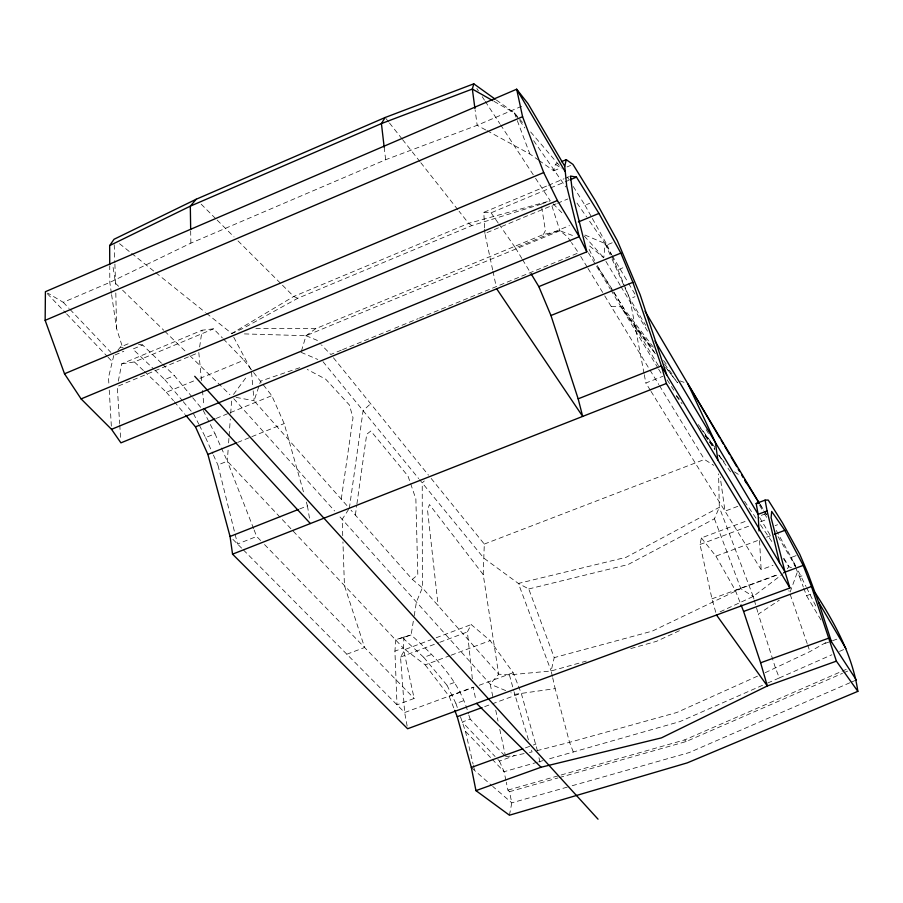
<?xml version="1.0" encoding="UTF-8"?>
<svg xmlns="http://www.w3.org/2000/svg" width="903" height="903" viewBox="0 0 903 903"><rect width="100%" height="100%" fill="white"/><g stroke="black" fill="none" stroke-linecap="round" stroke-linejoin="round"><path stroke-width="0.68" stroke-dasharray="4.51 3.39" d="M431.16 478.443L484.301 544.069L483.207 574.579L498.693 674.191L490.194 684.158L493.094 697.838M253.63 528.684L227.308 461.173L228.211 448.543M228.606 442.933L229.001 437.312M229.102 435.912L230.299 419.06M230.694 413.45L231.699 399.408M404.092 636.536L403.257 648.015L414.15 698.459L397.004 704.825L394.916 651.165L395.819 639.663L411.113 634.956C435.336 656.808 459.887 681.302 468.386 713.81M594.637 260.47L589.038 249.217L589.693 246.034L603.791 257.795L605.1 243.55L587.447 218.12M349.348 508.299L363.096 410.662L370.636 403.709M355.353 515.082L356.719 505.33M356.922 503.93L366.708 434.298L370.828 431.002L408.021 476.095L415.865 498.919L417.807 574.76L412.31 579.376L351.064 510.24M341.255 499.167L353.017 417.784L349.359 404.962L325.712 379.192L307.246 369.429M199.631 346.966L202.103 330.216L213.582 328.827L222.398 337.936M413.314 621.23L411.113 634.956L395.819 639.663M414.206 615.744L416.407 602.019L422.356 587.83L422.232 482.891L424.275 480.994M509.439 815.206L511.798 802.835L509.473 791.705L507.926 790.102L506.278 782.212M118.304 381.168L121.747 363.841L202.103 330.216M113.789 355.466L108.507 377.477L108.913 384.475M715.763 612.324L711.982 598.836L700.017 544.486L701.383 537.917L746.95 520.76M552.388 676.403L551.146 670.974L554.228 657.621L528.752 588.948L518.39 583.451L483.839 558.144L419.579 479.662M538.967 160.395L553.753 170.814L555.424 164.222L557.84 163.206M301.433 351.053L306.038 335.713L315.666 328.681L543.392 234.498L559.928 230.773L573.902 235.988M790.204 591.962L797.959 570.391L806.018 586.521M528.752 588.948L628.104 564.533L714.431 518.774L719.307 507.317L718.596 473.883M543.392 234.498L545.401 230.502L541.213 204.134L550.266 200.805L534.204 176.232M472.348 678.887L467.382 631.931L471.219 624.571L490.148 640.599L513.152 672.701L521.234 693.177L537.466 750.89M407.14 726.046L404.657 712.535L400.526 657.057L405.052 649.483L431.002 639.719M348.626 509.405L342.158 519.349L342.745 536.258M233.516 394.419L247.309 375.851M117.898 350.217L120.37 347.068L130.28 342.903M787.281 568.676L788.917 566.712L783.194 557.095M720.109 611.828L753.204 596.477L783.206 573.597M765.213 672.679L809.946 651.571L828.006 641.378M767.697 683.029L779.3 677.939L775.474 668.051L758.362 614.108L779.289 600.19M206.471 313.273L231.789 333.534L293.746 296.455L468.634 223.357L550.266 200.805M541.213 204.134L471.829 225.592L297.753 298.283L242.918 328.466L231.789 333.534M521.618 106.294L477.168 125.303L385.649 159.729L190.872 243.133L109.805 282.413L63.255 302.324L47.791 293.114M753.937 598.994L753.204 596.477L740.81 588.598L652.271 631.118L554.228 657.621M679.372 630.712L656.47 641.344L628.104 649.313M757.515 676.144L676.742 712.523L569.556 742.334L534.745 751.24M779.3 677.939L831.821 654.788M839.508 651.402L844.632 649.144M762.538 685.298L679.993 721.565L546.687 759.581M507.926 790.102L684.779 739.873L846.585 669.225M559.363 777.551L686.088 741.566L842.476 673.345M843.774 672.78L847.646 671.087M849.892 682.758L688.989 752.639L568.608 786.739M851.179 682.194L855.039 680.523M115.031 354.935L123.801 351.267M553.753 170.814L561.068 167.744M161.468 363.153L142.64 344.969L132.854 349.077L153.792 369.09M567.039 166.931L570.606 165.43M484.618 227.838L483.794 212.352L547.218 185.815M548.516 185.273L564.048 178.771M565.334 178.23L569.229 176.604M121.747 363.841L134.378 361.945L213.582 328.827M483.794 212.352L491.085 212.815L549.306 188.479M550.593 187.937L568.709 180.363M492.654 269.907L484.911 233.471L556.192 203.807M557.49 203.265L567.852 198.953M154.797 370.049L164.764 379.576L174.347 375.603L191.854 396.699M573.27 186.503L584.997 205.241L589.648 203.322M144.378 371.415L166.378 392.263L194.822 380.502M199.992 378.368L243.945 360.195L271.814 395.683L284.185 423.575L304.006 493.738M498.953 224.147L515.489 247.93L569.421 225.637M244.397 333.907L306.038 335.713L559.928 230.773L567.502 236.846L570.651 241.417M341.21 350.206L330.78 354.484L321.502 344.969M342.519 349.675L393.369 328.816M394.667 328.274L418.145 318.646M419.443 318.116L578.518 252.851L571.441 242.557M592.345 218.458L607.053 244.894L612.189 242.783M216.189 418.405L229.125 413.122M230.423 412.592L271.814 395.683M199.382 425.324L205.591 437.594L215.004 433.767L227.308 461.173L403.257 648.015L394.916 651.165M611.941 256.113L617.912 269.828L624.323 267.209M237.636 442.414L250.571 437.187M251.858 436.657L284.185 423.575M260.595 540.502L256.666 536.472L237.534 544.012L217.905 464.977L227.308 461.173M644.031 373.345L629.865 298.758L634.99 296.692M299.57 508.999L307.438 505.883L306.286 501.831M650.307 390.198L645.871 383.007L662.791 376.337M484.301 544.069L704.453 459.458L713.799 465.361M346.831 654.223L364.609 647.496L344.449 585.573L342.937 541.89M737.807 506.323L724.996 511.166L720.199 476.852M436.194 637.755L471.219 624.571M761.274 515.365L766.489 513.401M400.526 657.057L438.542 642.767M439.851 642.281L467.382 631.931M700.017 544.486L750.043 525.681M760.574 521.72L767.155 519.248M402.919 638.049L423.778 657.384L431.826 654.37M775.101 525.659L777.562 524.733M405.052 649.483L425.211 664.89L449.886 655.668M451.195 655.183L490.148 640.599M701.383 537.917L715.898 556.146L758.813 540.084M766.613 537.172L770.507 535.716M423.778 657.384L446.996 685.219L454.92 682.273M796.107 555.627L791.254 557.433L775.203 528.526M651.04 391.394L761.139 569.703L773.013 565.301M711.982 598.836L778.476 574.229M425.211 664.89L449.197 696.371L473.996 687.194M479.211 685.264L513.152 672.701M715.898 556.146L735.392 590.483L778.431 574.568M446.996 685.219L455.947 703.539L463.86 700.626M795.678 567.75L799.539 576.78L804.381 574.985M484.663 706.62L521.234 693.177M504.664 755.698L470.192 719.093L462.268 721.994L495.104 756.533M803.738 588.135L806.537 595.709L811.391 593.937M525.411 747.887L532.014 745.506M533.334 745.02L535.964 744.072M497.88 759.457L499.449 761.094L514.834 755.54L524.112 753.587M824.97 643.455L831.291 641.175M832.555 640.712L840.14 637.97M299.728 367.713L260.674 381.1L254.048 400.74L348.445 507.283M537.364 762.222L504.088 771.693L491.525 758.543M538.696 761.85L545.356 759.954M509.473 791.705L558.009 777.934M567.253 787.123L511.798 802.835L492.711 786.4M412.31 579.376L422.356 587.83L498.693 674.191L509.394 674.88L551.146 670.974L586.25 661.098M529.418 752.481L532.07 751.917L530.862 747.898M573.315 752.007L569.556 742.334L555.164 688.628L514.755 694.339L510.872 692.736M505.578 756.669L514.834 755.54M315.666 328.681L254.161 328.557M611.297 306.625L620.959 306.738L653.366 349.348M120.37 347.068L123.147 347.52M138.52 344.28L142.64 344.969M236.044 397.376L254.048 400.74L252.953 388.324M680.196 380.976L683.989 382.33M791.502 567.761L788.917 566.712L783.375 558.539M306.038 335.713L316.863 340.205L320.576 344.009M505.703 690.592L490.194 684.158L338.388 515.161M584.975 235.04L605.1 243.55L611.512 254.42M301.049 352.328L317.811 359.462M297.753 298.283L293.746 296.455L281.804 284.547M718.754 454.898L721.17 458.352L724.161 459.774M485.746 129.976L477.168 125.303L475.125 109.963M486.977 130.642L529.869 153.984L537.827 159.594M493.975 101.339L514.405 112.943L522.532 122.458M734.478 471.885L740.991 476.118M555.424 164.222L562.287 168.929M471.829 225.592L468.634 223.357L459.063 211.234M496.345 100.007L514.405 112.943L524.835 127.978M119.523 243.686L130.529 252.49M131.635 253.371L154.74 271.871M155.847 272.751L205.376 312.393M472.167 768.306L491.65 785.486M134.378 361.945L143.374 370.467M162.461 364.112L174.347 375.603M118.598 286.296L115.595 283.361L112.841 265.821M122.616 290.202L163.714 330.227M164.718 331.198L185.781 351.696M189.788 355.601L229.893 394.656M201.188 204.191L216.122 219.079M217.115 220.072L234.035 236.936M238.008 240.898L280.81 283.553M232.861 539.305L242.456 548.979M243.449 549.972L404.657 712.535L473.217 687.172L475.983 700.683M553.2 203.818L562.953 213.864M264.523 544.543L414.15 698.459M223.38 338.952L243.945 360.195M47.34 293.712L65.637 312.867M66.608 313.872L107.062 356.211M108.033 357.216L111.882 361.256M460.462 716.722L465.429 731.238L490.555 757.527M63.255 302.324L69.091 308.454M70.062 309.481L110.866 352.396M584.309 236.044L603.791 257.795M233.775 398.708L334.618 510.963M721.17 458.352L725.741 463.544M530.659 131.962L561.384 167.868M166.378 392.263L173.432 400.65M174.313 401.7L184.901 414.285M164.764 379.576L182.361 400.605M183.241 401.666L193.795 414.285L198.762 424.094M192.723 397.749L202.351 409.352M322.981 361.651L418.699 478.579M333.433 357.769L428.519 475.181M676.482 395.525L679.903 399.758M386.021 118.609L388.629 121.916M389.498 123.011L401.677 138.452M402.546 139.559L419.94 161.614M420.809 162.709L458.193 210.128M684.779 739.873L686.088 741.566M483.207 574.579L429.433 504.551L427.548 510.161L438.124 605.665M613.701 292.403L623.917 308.691L653.4 347.26M663.513 360.489L666.877 364.902M664.461 363.932L672.995 375.14M654.619 352.452L620.959 306.738L634.899 326.909L656.221 354.856M665.601 367.16L677.555 382.816L665.669 367.058M676.279 396.033L682.104 403.855M705.412 435.133L714.566 447.425M700.57 428.248L714.657 447.324M698.312 424.579L714.77 447.177M705.108 435.664L714.826 449.491M718.867 455.259L731.825 473.691M705.085 435.381L714.736 449.163M533.662 140.687L565.775 186.921M577.006 203.096L586.634 216.968M491.085 212.815L498.174 223.007M744.58 501.368L756.454 518.875M760.416 524.711L773.081 543.369M476.84 88.505L478.376 90.842M482.191 96.689L484.493 100.199M485.25 101.373L499.788 123.598M500.555 124.761L533.447 175.069M597.131 265.471L613.227 291.037M613.972 292.188L623.917 308.691M667.136 379.824L673.954 390.446M759.4 503.377L763.735 510.206M764.457 511.346L766.636 514.755M760.382 504.788L766.376 514.27M598.373 267.977L612.968 291.24M567.411 177.123L568.879 179.471M580.708 256.429L587.255 267.186M587.988 268.383L604.017 294.671M604.739 295.868L649.28 368.943M650.013 370.14L658.772 384.52M659.506 385.716L704.453 459.458M658.411 365.647L634.222 325.486L634.899 326.909M588.44 252.851L610.112 288.779M610.834 289.976L657.915 367.972M658.637 369.169L661.538 373.977M515.489 247.93L521.855 258.484M522.555 259.658L530.343 272.548M759.604 517.453L771.049 536.675M605.936 261.385L620.226 285.371M620.937 286.567L648.094 332.135M706.169 429.568L709.047 434.399M612.008 258.958L629.865 298.758L645.679 325.34M806.537 595.709L822.012 621.715M612.223 255.628L627.912 282.21M628.623 283.418L635.746 295.495M759.536 505.274L763.803 512.509M764.514 513.717L766.647 517.329M778.036 536.63L795.825 566.779M584.997 205.241L591.679 217.262M233.742 337.225L251.361 370.399L252.829 386.947M795.52 565.684L791.254 557.433L795.125 566.463M203.231 410.413L215.004 433.767M806.639 587.763L817.181 608.836M205.591 437.594L212.86 453.78M213.424 455.022L217.905 464.977M605.1 243.55L611.433 257.671M499.449 761.094L504.088 771.693L506.007 780.892M607.053 244.894L611.399 254.86M617.912 269.828L629.865 298.758M449.197 696.371L454.22 709.069M735.392 590.483L740.528 603.588M254.138 529.982L256.666 536.472M753.204 596.477L719.307 507.317L626.061 557.32L518.39 583.451L551.146 670.974M714.431 518.774L740.81 588.598M514.405 112.943L516.821 119.354M517.306 120.641L529.869 153.984M799.539 576.78L803.275 586.871M807.192 643.613L788.872 590.618M807.643 644.945L809.946 651.571M468.838 715.131L470.192 719.093M455.947 703.539L457.302 707.5M551.947 206.008L559.928 230.773M111.6 294.626L116.589 328.568L122.526 347.26M528.447 739.873L514.033 691.743M754.31 600.247L758.362 614.108M509.394 674.88L513.683 690.445M465.429 731.238L473.082 764.04M473.409 765.405L474.685 770.869M552.692 677.758L555.164 688.628M538.956 757.696L540.152 763.159M492.948 271.25L496.097 286.093M495.713 710.153L498.027 721.102M499.777 729.308L505.285 755.303M644.29 374.722L645.871 383.007M307.438 505.883L309.91 520.828M111.408 293.272L109.805 282.413L109.737 266.046M384.181 147.212L385.649 159.729M201.516 380.626L198.807 352.554L117.243 386.495L119.67 423.609M202.464 390.446L203.954 405.887M119.76 424.986L120.562 437.357M109.24 390.085L111.362 426.521M759.558 540.637L761.139 569.703M484.685 229.249L484.911 233.471M114.218 244.792L114.862 262.694M114.907 264.071L115.686 287.47M115.81 292.956L116.589 328.568M190.68 230.807L190.872 243.133"/><path stroke-width="1.35" d="M45.15 320.351L45.41 291.692L516.663 89.216L527.962 103.574L564.736 166.208L566.723 186.142L579.229 236.688L586.837 251.824L120.923 442.854L111.52 429.32L81.101 398.912L64.519 373.786L45.15 320.351L522.577 116.701L516.663 89.216L564.996 171.333M564.736 166.208L566.271 159.662L572.987 164.436L595.461 200.906L617.336 240.672L640.114 294.615L666.685 374.801M495.216 99.195L473.782 83.821L472.337 89.047L474.944 108.563M473.782 83.821L385.152 117.503L381.416 123.576L190.319 206.155L109.658 245.582L109.737 264.681M109.658 245.582L114.026 239.272L196.211 199.236L385.152 117.503M196.211 199.236L190.319 206.155L190.668 229.43M561.452 161.682L566.271 159.662M64.519 373.786L543.696 172.563L557.422 200.522L579.229 236.688L111.52 429.32M815.037 592.594C834.632 622.777 852.624 655.42 857.85 691.359L687.273 762.866L509.439 815.206L475.949 790.622L471.332 767.448L457.234 716.7L454.717 710.345M570.007 179.821L576.475 177.123L598.949 213.424L620.846 253.111L632.901 282.334L661.368 365.929L666.369 383.482L789.922 587.988L407.637 728.744L232.545 554.16L230.062 536.472L207.904 454.457L195.488 426.859L185.781 415.335M81.101 398.912L557.422 200.522M578.405 221.924L598.949 213.424M195.488 426.859L214.891 418.936M531.043 273.722L538.831 286.612L620.846 253.111M207.904 454.457L236.349 442.944M496.673 288.791L582.672 416.407L578.168 398.833L550.954 315.519L632.901 282.334M230.062 536.472L298.25 509.506M578.168 398.833L661.368 365.929L784.989 571.825L789.922 587.988M232.545 554.16L666.369 383.482M759.028 530.941L758.125 514.326L756.172 503.49L765.089 500.127L768.205 500.059L782.506 522.882L799.753 554.273L808.016 573.642L818.547 602.087L831.528 641.931L856.326 679.959M765.089 500.127L767.098 510.951L758.125 514.326L655.025 341.041M774.413 534.249L784.809 530.366L803.207 565.402L811.458 586.499L836.392 661.143L857.85 691.359M783.646 572.637L803.207 565.402M457.234 716.7L482.044 707.58M475.949 790.622L541.044 767.245L661.447 737.875L767.324 685.964L760.619 662.791L743.609 611.444L811.458 586.499M471.332 767.448L522.781 748.835M760.619 662.791L829.18 637.992L831.528 641.931M836.392 661.143L767.324 685.964L716.519 615.022M756.172 503.49L759.4 503.377M576.475 177.123L570.515 176.062L573.044 196.798L586.837 251.824M492.767 100.651L472.337 89.047L381.416 123.576L384.181 147.212M476.536 703.381L541.044 767.245M204.225 408.698L310.361 523.548M194.721 376.303L598.034 819.179M784.809 530.366L771.693 511.437L771.106 517.758L784.989 571.825M744.648 479.888L758.667 502.203L687.781 383.673L715.413 442.538L717.908 460.383M818.547 602.087L845.919 648.58M645.013 311.196L719.736 437.82M721.158 440.235L723.28 443.836M724.703 446.251L729.68 454.672M731.091 457.076L736.78 466.704M738.191 469.108L739.613 471.513M741.747 475.125L743.169 477.54M744.591 479.944L746.725 483.568M538.831 286.612L550.954 315.519M741.036 604.897L743.609 611.444M522.577 116.701L543.696 172.563M767.098 510.951L779.605 562.851"/></g></svg>
